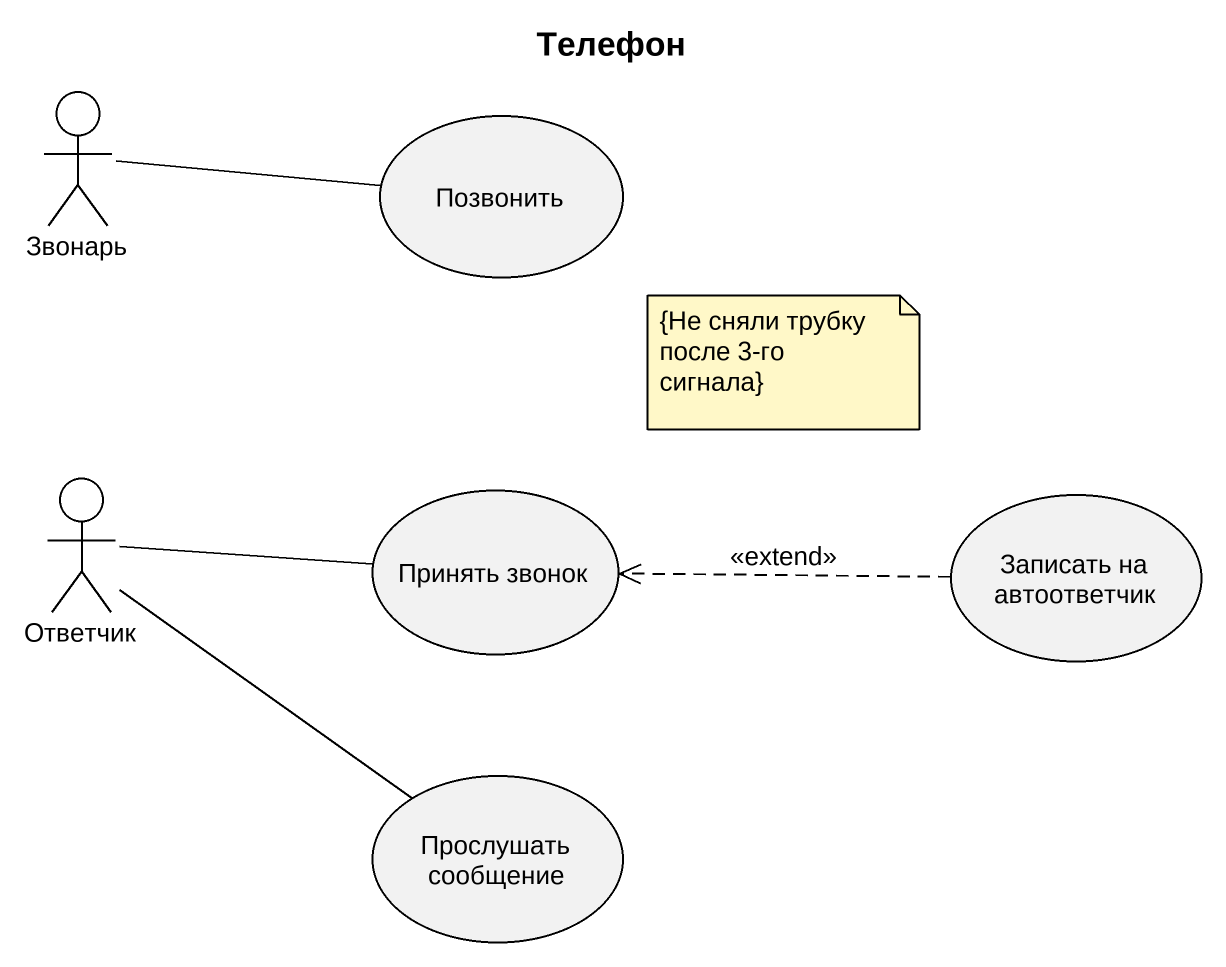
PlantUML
@startuml
title Телефон
actor Звонарь
usecase Позвонить
actor Ответчик
usecase "Принять звонок" as Принять_звонок
usecase "Записать на автоответчик" as Записать_на_автоответчик
usecase "Прослушать сообщение" as Прослушать_сообщение
Звонарь -right- Позвонить
Ответчик -right- Принять_звонок
Ответчик -- Прослушать_сообщение
Записать_на_автоответчик .left.> Принять_звонок : <<extend>>
note as N1
  {Не сняли трубку после 3-го сигнала}
end note
@enduml
